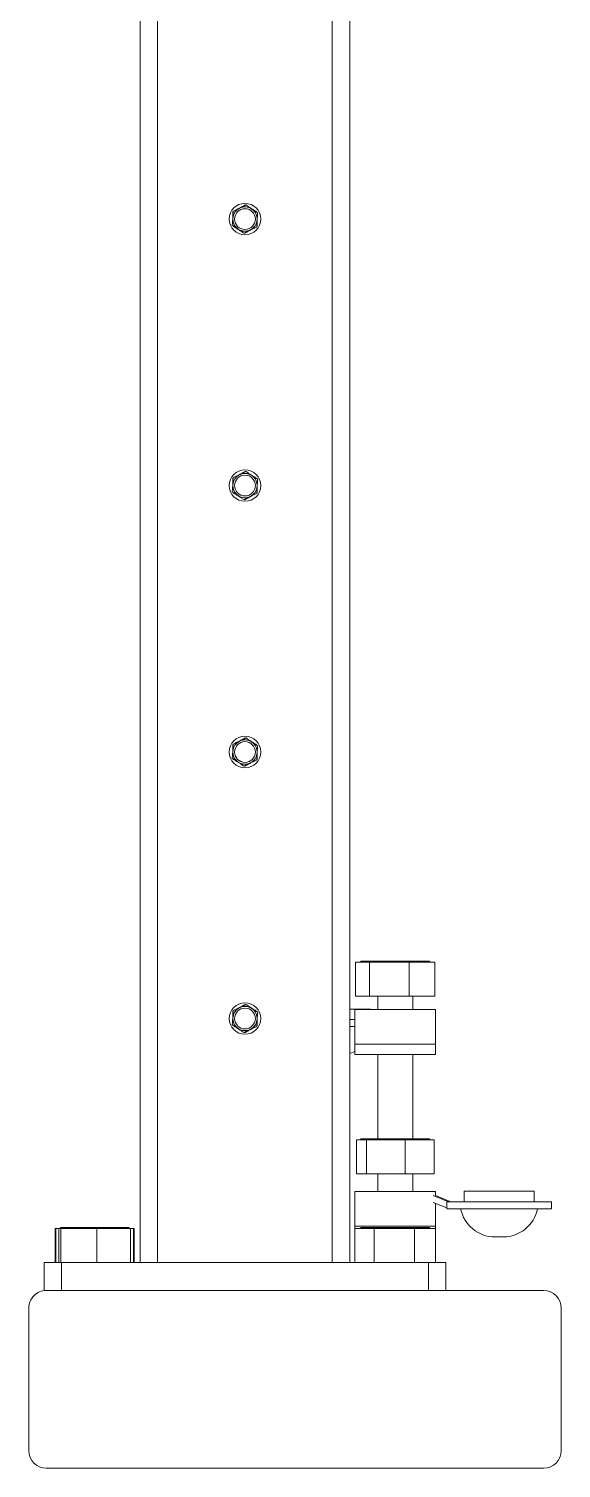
# Model space of a CAD drawing. Header units: inches. Extents: x 0.03 to 2.74, y 0.01 to 1.91.
# Drawn here: x 1.448 to 1.5105, y 0.8861 to 1.0549 of the extents above; entities that cross this region are included whole.
import ezdxf

# ---------------------------------------------------------------- set-up
doc = ezdxf.new("R2010")
doc.units = ezdxf.units.IN
doc.header["$MEASUREMENT"] = 0

msp = doc.modelspace()

# ---------------------------------------------------------------- linework, layer by layer
at = {"color": 7, "linetype": 'Continuous', "lineweight": 15}
for p, q in [((1.461066831452857, 0.910250330273249), (1.461066831452857, 1.337333663606582)), ((1.46311735638724, 0.910250330273249), (1.46311735638724, 1.337333663606582)), ((1.483622605731072, 0.910250330273249), (1.483622605731072, 1.337333663606582)), ((1.485673130665455, 0.910250330273249), (1.485673130665455, 1.337333663606582)), ((1.471942511678888, 1.033462773581502), (1.471995880854952, 1.033492917233819)), ((1.473385648935844, 1.034277877559647), (1.47343843869255, 1.034246730323553)), ((1.474797450439441, 1.031778290508305), (1.474744081263367, 1.031748146855982)), ((1.473354313182486, 1.03096318653016), (1.473301523425778, 1.030994333766255)), ((1.473385648935844, 1.003027877559647), (1.47343843869255, 1.002996730323553)), ((1.471942511678888, 1.002212773581502), (1.471995880854952, 1.002242917233819)), ((1.473354313182486, 0.99971318653016), (1.473301523425778, 0.9997443337662549)), ((1.474797450439441, 1.000528290508305), (1.474744081263367, 1.000498146855982)), ((1.471942511678888, 0.9709627735815016), (1.471995880854952, 0.9709929172338191)), ((1.473385648935844, 0.9717778775596467), (1.47343843869255, 0.9717467303235526)), ((1.474797450439441, 0.9692782905083048), (1.474744081263367, 0.9692481468559817)), ((1.473354313182486, 0.9684631865301598), (1.473301523425778, 0.9684943337662549)), ((1.486335445398848, 0.9415003302732499), (1.486335445398848, 0.9454783486459535)), ((1.486335445398848, 0.9454783486459535), (1.487160440327665, 0.9454783486459535)), ((1.48702647712215, 0.9456013801420163), (1.486903445626087, 0.9454783486459535)), ((1.48702647712215, 0.9456013801420163), (1.494982513867557, 0.9456013801420163)), ((1.487160440327665, 0.9454783486459535), (1.487985435256482, 0.9454783486459535)), ((1.487985435256481, 0.9415003302732501), (1.487985435256482, 0.9454783486459535)), ((1.487985435256482, 0.9454783486459535), (1.490319960304485, 0.9454783486459535)), ((1.490319960304485, 0.9454783486459535), (1.492654485352487, 0.9454783486459535)), ((1.492654485352487, 0.9415003302732501), (1.492654485352487, 0.9454783486459535)), ((1.492654485352487, 0.9454783486459535), (1.494164015471673, 0.9454783486459537)), ((1.494164015471673, 0.9454783486459537), (1.495673545590859, 0.9454783486459537)), ((1.49510554536362, 0.9454783486459535), (1.494982513867557, 0.9456013801420163)), ((1.495673545590859, 0.9415003302732501), (1.495673545590859, 0.9454783486459537)), ((1.473385648935844, 0.9405278775596467), (1.47343843869255, 0.9404967303235526)), ((1.486335445398848, 0.9415003302732499), (1.487985435256481, 0.9415003302732501)), ((1.487985435256481, 0.9415003302732501), (1.492654485352487, 0.9415003302732501)), ((1.48895397056047, 0.9415003302732501), (1.48895397056047, 0.9399378302732492)), ((1.492654485352487, 0.9415003302732501), (1.495673545590859, 0.9415003302732501)), ((1.493055020429237, 0.9399378302732492), (1.493055020429237, 0.9415003302732501)), ((1.471942511678888, 0.9397127735815016), (1.471995880854952, 0.939742917233819)), ((1.485673130665457, 0.9399763801420155), (1.488118576652323, 0.9399763801420155)), ((1.485673130665457, 0.9387460651813857), (1.486269011003469, 0.9387460651813857)), ((1.486269011003469, 0.9399378302732492), (1.486269011003469, 0.9358753302732491)), ((1.486269011003469, 0.9399378302732492), (1.495739979986239, 0.9399378302732492)), ((1.488118576652323, 0.9399378302732492), (1.488118576652323, 0.9399763801420155)), ((1.495739979986239, 0.9358753302732491), (1.495739979986239, 0.9399378302732492)), ((1.473354313182486, 0.9372131865301598), (1.473301523425778, 0.9372443337662548)), ((1.474797450439441, 0.9380282905083048), (1.474744081263367, 0.9379981468559817)), ((1.485673130665457, 0.9379258552076323), (1.486269011003469, 0.9379258552076323)), ((1.486269011003469, 0.9358753302732491), (1.486269011003469, 0.9346450153126191)), ((1.493693781005712, 0.9358753302732491), (1.486269011003469, 0.9358753302732491)), ((1.486269011003469, 0.9358753302732491), (1.495739979986239, 0.9358753302732491)), ((1.495739979986239, 0.9358753302732491), (1.493693781005712, 0.9358753302732491)), ((1.495739979986239, 0.9346450153126191), (1.495739979986239, 0.9358753302732491)), ((1.493693781005712, 0.9346450153126191), (1.486269011003469, 0.9346450153126191)), ((1.48895397056047, 0.9346450153126191), (1.48895397056047, 0.9247680468086821)), ((1.493055020429237, 0.9247680468086821), (1.493055020429237, 0.9346450153126191)), ((1.495739979986239, 0.9346450153126191), (1.493693781005712, 0.9346450153126191)), ((1.486445318062347, 0.9206669969399162), (1.486445318062347, 0.9246450153126198)), ((1.486445318062347, 0.9246450153126198), (1.487030802967122, 0.9246450153126196)), ((1.48702647712215, 0.9247680468086823), (1.486903445626088, 0.9246450153126193)), ((1.48702647712215, 0.9247680468086823), (1.489929135155352, 0.9247680468086823)), ((1.487030802967122, 0.9246450153126196), (1.487616287871897, 0.9246450153126193)), ((1.487616287871897, 0.9206669969399162), (1.487616287871897, 0.9246450153126193)), ((1.487616287871897, 0.9246450153126193), (1.489895876588151, 0.9246450153126196)), ((1.489895876588151, 0.9246450153126196), (1.492175465304404, 0.9246450153126196)), ((1.489929135155352, 0.9247680468086823), (1.494982513867558, 0.9247680468086823)), ((1.492175465304404, 0.9206669969399159), (1.492175465304404, 0.9246450153126196)), ((1.492175465304404, 0.9246450153126196), (1.493869569115883, 0.9246450153126193)), ((1.493869569115883, 0.9246450153126193), (1.495563672927361, 0.9246450153126193)), ((1.49510554536362, 0.9246450153126193), (1.494982513867558, 0.9247680468086823)), ((1.495563672927361, 0.9206669969399159), (1.495563672927361, 0.9246450153126193)), ((1.486445318062347, 0.9206669969399162), (1.487616287871897, 0.9206669969399162)), ((1.487616287871897, 0.9206669969399162), (1.492175465304404, 0.9206669969399159)), ((1.488953970560471, 0.9206669969399162), (1.488953970560471, 0.9185836636065823)), ((1.492175465304404, 0.9206669969399159), (1.495563672927361, 0.9206669969399159)), ((1.493055020429237, 0.9185836636065823), (1.493055020429237, 0.9206669969399162)), ((1.486269011003469, 0.9185836636065824), (1.486269011003469, 0.9145211636065824)), ((1.486269011003469, 0.9185836636065824), (1.495697544056758, 0.9185836636065824)), ((1.495697544056758, 0.9185836636065824), (1.495739979986239, 0.9185836636065824)), ((1.495739979986239, 0.9180983405072802), (1.495739979986239, 0.9185836636065824)), ((1.499096343453496, 0.9186222134753488), (1.499096343453496, 0.917391898514719)), ((1.499096343453496, 0.9186222134753488), (1.507261692598065, 0.9186222134753488)), ((1.507261692598065, 0.9186222134753488), (1.507298443191028, 0.9186222134753488)), ((1.507298443191028, 0.917391898514719), (1.507298443191028, 0.9186222134753488)), ((1.49544928140081, 0.9181262941213368), (1.497268817633997, 0.917391898514719)), ((1.497049264407505, 0.916660303937578), (1.49544928140081, 0.9173060841475835)), ((1.495739979986239, 0.9181195132986163), (1.49754271607449, 0.917391898514719)), ((1.495739979986239, 0.9145211636065824), (1.495739979986239, 0.9171887532804675)), ((1.497045818519112, 0.9166616947564307), (1.497045818519112, 0.9165716885409656)), ((1.497049264407505, 0.916660303937578), (1.497049264407505, 0.917391898514719)), ((1.497049264407505, 0.917391898514719), (1.509348968125412, 0.917391898514719)), ((1.509348968125412, 0.9165716885409656), (1.509348968125412, 0.917391898514719)), ((1.497045818519112, 0.9165716885409656), (1.509293842235966, 0.9165716885409656)), ((1.509293842235966, 0.9165716885409656), (1.509348968125412, 0.9165716885409656)), ((1.451103852293264, 0.9102503302732512), (1.451103852293264, 0.9142283486459544)), ((1.451103852293264, 0.9142283486459544), (1.451176289190959, 0.9142283486459544)), ((1.451176289190956, 0.9102503302732479), (1.451176289190956, 0.9142283486459515)), ((1.451176289190956, 0.9142283486459515), (1.45152417985814, 0.9142283486459515)), ((1.45152417985814, 0.9102503302732479), (1.45152417985814, 0.9142283486459511)), ((1.45152417985814, 0.9142283486459511), (1.451639263864765, 0.9142283486459513)), ((1.45175744825076, 0.914351380142014), (1.451634416754697, 0.9142283486459511)), ((1.451639263864765, 0.9142283486459513), (1.451754347871391, 0.9142283486459513)), ((1.451754347871391, 0.9102503302732479), (1.451754347871391, 0.9142283486459513)), ((1.451754347871391, 0.9142283486459513), (1.453859991254053, 0.9142283486459511)), ((1.45175744825076, 0.914351380142014), (1.459713484996167, 0.914351380142014)), ((1.453859991254053, 0.9142283486459511), (1.455965634636714, 0.9142283486459513)), ((1.455965634636714, 0.9102503302732476), (1.455965634636714, 0.9142283486459513)), ((1.455965634636714, 0.9142283486459513), (1.457956194012751, 0.9142283486459513)), ((1.457956194012751, 0.9142283486459513), (1.459946753388787, 0.9142283486459513)), ((1.45983651649223, 0.9142283486459511), (1.459713484996167, 0.914351380142014)), ((1.459946753388787, 0.9102503302732479), (1.459946753388787, 0.9142283486459513)), ((1.459946753388787, 0.9142283486459513), (1.46029464405597, 0.9142283486459513)), ((1.460294644055972, 0.9142283486459544), (1.460367080953662, 0.9142283486459544)), ((1.46029464405597, 0.9102503302732479), (1.46029464405597, 0.9142283486459513)), ((1.460367080953662, 0.910250330273251), (1.460367080953662, 0.9142283486459544)), ((1.486269011003469, 0.9145211636065824), (1.486269011003469, 0.9132908486459524)), ((1.495739979986239, 0.9145211636065824), (1.486269011003469, 0.9145211636065824)), ((1.486269011003469, 0.9145211636065824), (1.495697544056758, 0.9145211636065824)), ((1.486270044458326, 0.9132908486459524), (1.486269011003469, 0.9132908486459524)), ((1.486270044458324, 0.9102503302732479), (1.486270044458324, 0.9142283486459515)), ((1.486270044458324, 0.9142283486459515), (1.48741082013325, 0.9142283486459513)), ((1.48702647712215, 0.914351380142014), (1.486903445626088, 0.9142283486459511)), ((1.48702647712215, 0.914351380142014), (1.490921391551494, 0.914351380142014)), ((1.48741082013325, 0.9142283486459513), (1.488551595808176, 0.9142283486459511)), ((1.488551595808176, 0.9102503302732479), (1.488551595808176, 0.9142283486459511)), ((1.488551595808176, 0.9142283486459511), (1.490918821326441, 0.9142283486459513)), ((1.490918821326441, 0.9142283486459513), (1.493286046844707, 0.9142283486459513)), ((1.490921391551494, 0.914351380142014), (1.494982513867558, 0.914351380142014)), ((1.493286046844706, 0.9102503302732479), (1.493286046844707, 0.9142283486459513)), ((1.493286046844707, 0.9142283486459513), (1.494512496688045, 0.9142283486459511)), ((1.494512496688045, 0.9142283486459511), (1.495738946531384, 0.9142283486459513)), ((1.49510554536362, 0.9142283486459511), (1.494982513867558, 0.914351380142014)), ((1.495697544056758, 0.9145211636065824), (1.495739979986239, 0.9145211636065824)), ((1.495738946531384, 0.9102503302732476), (1.495738946531384, 0.9142283486459513)), ((1.495739979986239, 0.9132908486459524), (1.495738946531386, 0.9132908486459524)), ((1.495739979986239, 0.9132908486459524), (1.495739979986239, 0.9145211636065824)), ((1.502710248067525, 0.913261812962684), (1.503684538576999, 0.913261812962684)), ((1.449788944313752, 0.9069694903782358), (1.449788944313752, 0.910250330273249)), ((1.449788944313752, 0.910250330273249), (1.451839469248135, 0.9102503302732492)), ((1.451839469248135, 0.9102503302732492), (1.451839469248135, 0.9069694903782358)), ((1.494900492870182, 0.910250330273249), (1.451839469248135, 0.9102503302732492)), ((1.494900492870182, 0.9069694903782358), (1.494900492870182, 0.910250330273249)), ((1.494900492870182, 0.910250330273249), (1.496951017804566, 0.910250330273249)), ((1.496951017804566, 0.910250330273249), (1.496951017804565, 0.9069694903782358)), ((1.450043129858924, 0.906969490378214), (1.508442079990158, 0.9069694903782677)), ((1.447992604924558, 0.8881866819792621), (1.447992604924543, 0.904918965443829)), ((1.510492604924543, 0.9049189654438865), (1.510492604924558, 0.8881866819793196)), ((1.508442079990177, 0.8861361570449345), (1.450043129858943, 0.8861361570448808))]:
    msp.add_line(p, q, dxfattribs=at)
at = {"color": 7, "linetype": 'Continuous', "lineweight": 15, "flags": 128}
msp.add_lwpolyline([(1.485673130665457, 0.9347859591015564), (1.485888409629219, 0.9348564750942043), (1.486269011003469, 0.9350149060477075)], dxfattribs=at)
at = {"color": 7, "linetype": 'Continuous', "lineweight": 15}
for centre, radius in [((1.473369981059163, 1.032620532044902), 0.001845472440945128), ((1.473369981059159, 1.032620532044902), 0.00142064534741548), ((1.47336998105916, 1.032620532044902), 0.001217696012070264), ((1.473369981059163, 1.001370532044902), 0.001845472440945128), ((1.473369981059159, 1.001370532044902), 0.00142064534741548), ((1.47336998105916, 1.001370532044902), 0.001217696012070447), ((1.473369981059163, 0.9701205320449019), 0.001845472440944906), ((1.473369981059159, 0.9701205320449019), 0.001420645347415388), ((1.47336998105916, 0.9701205320449019), 0.001217696012070447), ((1.473369981059163, 0.9388705320449019), 0.001845472440944906), ((1.473369981059159, 0.9388705320449019), 0.001420645347415388), ((1.47336998105916, 0.9388705320449019), 0.001217696012070447)]:
    msp.add_circle(centre, radius, dxfattribs=at)
for centre, radius, start, end in [((1.473369981059159, 1.032620532044902), 0.001435367454067793, 115.7205514342112, 175.7205514342529), ((1.473369981059159, 1.032620532044902), 0.001435367454068303, 55.72055143420425, 115.7205514342112), ((1.473369981059159, 1.032620532044902), 0.00143536745406895, 355.7205514342305, 55.72055143420425), ((1.473369981059159, 1.032620532044902), 0.001435367454068295, 175.7205514342529, 235.720551434237), ((1.473369981059159, 1.032620532044902), 0.001435367454069164, 235.720551434237, 295.7205514342487), ((1.473369981059159, 1.032620532044902), 0.001435367454069164, 295.7205514342487, 355.7205514342305), ((1.473369981059159, 1.001370532044902), 0.001435367454068487, 55.72055143420923, 115.7205514342112), ((1.473369981059159, 1.001370532044902), 0.001435367454068112, 175.7205514342441, 235.720551434232), ((1.473369981059159, 1.001370532044902), 0.00143536745406781, 115.7205514342112, 175.7205514342441), ((1.473369981059159, 1.001370532044902), 0.001435367454069164, 295.7205514342487, 355.7205514342394), ((1.473369981059159, 1.001370532044902), 0.001435367454068934, 355.7205514342394, 55.72055143420923), ((1.473369981059159, 1.001370532044902), 0.001435367454069164, 235.720551434232, 295.7205514342487), ((1.473369981059159, 0.9701205320449019), 0.001435367454068032, 115.7205514342093, 175.7205514342447), ((1.473369981059159, 0.9701205320449019), 0.001435367454068487, 55.72055143420923, 115.7205514342093), ((1.473369981059159, 0.9701205320449019), 0.001435367454068926, 355.7205514342438, 55.72055143420923), ((1.473369981059159, 0.9701205320449019), 0.001435367454068032, 175.7205514342447, 235.7205514342295), ((1.473369981059159, 0.9701205320449019), 0.001435367454069064, 235.7205514342295, 295.7205514342506), ((1.473369981059159, 0.9701205320449019), 0.001435367454069064, 295.7205514342506, 355.7205514342438), ((1.473369981059159, 0.9388705320449019), 0.001435367454068487, 55.72055143420923, 115.7205514342093), ((1.473369981059159, 0.9388705320449019), 0.001435367454068032, 175.7205514342447, 235.7205514342295), ((1.473369981059159, 0.9388705320449019), 0.001435367454068032, 115.7205514342093, 175.7205514342447), ((1.473369981059159, 0.9388705320449019), 0.001435367454069064, 295.7205514342506, 355.7205514342438), ((1.473369981059159, 0.9388705320449019), 0.001435367454068926, 355.7205514342438, 55.72055143420923), ((1.473369981059159, 0.9388705320449019), 0.001435367454069064, 235.7205514342295, 295.7205514342506), ((1.502710248067525, 0.9173628628314503), 0.00410104986876634, 191.1232377672312, 270.0000000000008), ((1.503684538576999, 0.9173628628314503), 0.004101049868766558, 270.0000000000008, 348.876762232771), ((1.450043129858926, 0.904918965443831), 0.00205052493438318, 90.00000000005583, 180.000000000058), ((1.50844207999016, 0.9049189654438845), 0.00205052493438318, 5.720148005598316e-11, 90.00000000005583), ((1.450043129858942, 0.8881866819792641), 0.002050524934383291, 180.000000000058, 270.0000000000504), ((1.508442079990175, 0.8881866819793178), 0.002050524934383291, 270.0000000000566, 4.963497302579663e-11)]:
    msp.add_arc(centre, radius, start, end, dxfattribs=at)
for points, knots in [([(1.471934677740549, 1.03263410082413), (1.471935033198068, 1.032671701064163), (1.471935744831065, 1.032746977490019), (1.471937417357494, 1.032923897070882), (1.471939695178936, 1.033164844662329), (1.471941569718967, 1.033363133210092), (1.471942511678888, 1.033462773581502)], [0, 0, 0, 0, 0.1340924543928927, 0.268455751667887, 0.6323976274515809, 1, 1, 1, 1]), ([(1.472000454649247, 1.033554039972104), (1.47199546300474, 1.033487333215924), (1.47198546305452, 1.033353697048485), (1.471970115749045, 1.033148600519089), (1.471954476452885, 1.032939601918695), (1.47194391372384, 1.032798444953277), (1.47193861546193, 1.032727640659234)], [0, 0, 0, 0, 0.2472686137517571, 0.4953625653848862, 0.7468740051199129, 1, 1, 1, 1]), ([(1.472747057041521, 1.033913685321372), (1.472729371993937, 1.033905166268686), (1.472653638764549, 1.033868684864373), (1.472519645805738, 1.033804139203965), (1.472345588134773, 1.033720293997313), (1.472172052601981, 1.033636700309498), (1.472057717348054, 1.033581623949232), (1.472000454649247, 1.033554039972104)], [0, 0, 0, 0, 0.07000203757752745, 0.2997719030339735, 0.5308036500303497, 0.7650116797102092, 1, 1, 1, 1]), ([(1.472704861256877, 1.033893359217595), (1.472708358662813, 1.033895334601071), (1.472767993815106, 1.033929017363842), (1.472884064191452, 1.033994575525443), (1.473066504662031, 1.03409762043862), (1.473233948170443, 1.034192194859147), (1.473344183854395, 1.0342544575054), (1.473385648935844, 1.034277877559647)], [0, 0, 0, 0, 0.01516943979454952, 0.2586579507360267, 0.5038514094856081, 0.8133740275495125, 1, 1, 1, 1]), ([(1.473493659433794, 1.034273330670641), (1.473402993144061, 1.034229655871611), (1.473251317128366, 1.034156592117456), (1.473033244660418, 1.034051544571784), (1.472874820991238, 1.03397523040989), (1.472779068101879, 1.033929105348286), (1.472747057041521, 1.033913685321372)], [0, 0, 0, 0, 0.3712025121231144, 0.6209862366787112, 0.8732922574424378, 1, 1, 1, 1]), ([(1.473493659433794, 1.034273330670641), (1.473576850718654, 1.034216625138474), (1.473743973469335, 1.034102709545867), (1.473944810535834, 1.033965813322256), (1.474090155044734, 1.033866742395071), (1.474148982628464, 1.033826643850529), (1.474178422638751, 1.03380657670704)], [0, 0, 0, 0, 0.3714016417524273, 0.7461077693549969, 0.8729407293654341, 1, 1, 1, 1]), ([(1.474099383625982, 1.033856756791346), (1.474116290124123, 1.033846781547625), (1.474188689347015, 1.033804064251141), (1.474316783529311, 1.033728485578552), (1.474483178653593, 1.033630308421762), (1.474649074625809, 1.033532425776791), (1.474758376495021, 1.033467935024452), (1.47481311831612, 1.033435636023048)], [0, 0, 0, 0, 0.07000203757793176, 0.2997719030339084, 0.5308036500309156, 0.7650116797105796, 1, 1, 1, 1]), ([(1.474178422638751, 1.03380657670704), (1.474222131359635, 1.03377678360693), (1.474309720363897, 1.033717080464864), (1.474441130677263, 1.033627507479374), (1.474572296977385, 1.033538100820211), (1.474713535102429, 1.03344182892038), (1.474809806705462, 1.033376207473474), (1.474863185843707, 1.033339822743439)], [0, 0, 0, 0, 0.1885974294568357, 0.3779351286953503, 0.5692809734079828, 0.7611818050032179, 1, 1, 1, 1]), ([(1.47480134665639, 1.03251342343057), (1.47480281146414, 1.032532998657387), (1.474809084255934, 1.032616826260104), (1.474820182553719, 1.032765140396567), (1.474834599310257, 1.032957801364672), (1.474848972819409, 1.033149884388437), (1.474858442919234, 1.033276439803018), (1.474863185843707, 1.033339822743439)], [0, 0, 0, 0, 0.070002037576904, 0.2997719030333277, 0.5308036500302714, 0.7650116797099146, 1, 1, 1, 1]), ([(1.47193861546193, 1.032727640659234), (1.47193715065418, 1.032708065432416), (1.471930877862387, 1.032624237829699), (1.471919779564598, 1.032475923693236), (1.471905362808063, 1.032283262725132), (1.47189098929891, 1.032091179701367), (1.471881519199085, 1.031964624286786), (1.471876776274613, 1.031901241346364)], [0, 0, 0, 0, 0.07000203757703555, 0.2997719030331818, 0.5308036500303683, 0.7650116797092132, 1, 1, 1, 1]), ([(1.471876776274613, 1.031901241346364), (1.471959967559473, 1.031844535814197), (1.472127090310153, 1.03173062022159), (1.472327927376652, 1.031593723997979), (1.472473271885552, 1.031494653070795), (1.472532099469282, 1.031454554526253), (1.472561539479568, 1.031434487382764)], [0, 0, 0, 0, 0.3714016417522739, 0.7461077693553871, 0.8729407293665488, 1, 1, 1, 1]), ([(1.472640578492348, 1.031384307298458), (1.472623671994206, 1.03139428254218), (1.472551272771315, 1.031436999838664), (1.472423178589018, 1.031512578511253), (1.472256783464737, 1.031610755668045), (1.47209088749252, 1.031708638313015), (1.471981585623309, 1.031773129065355), (1.47192684380221, 1.031805428066759)], [0, 0, 0, 0, 0.07000203757773495, 0.2997719030334608, 0.5308036500309996, 0.7650116797100287, 1, 1, 1, 1]), ([(1.472561539479568, 1.031434487382764), (1.472605248200453, 1.031404694282654), (1.472692837204715, 1.031344991140588), (1.472824247518081, 1.031255418155097), (1.472955413818204, 1.031166011495934), (1.473096651943247, 1.031069739596103), (1.47319292354628, 1.031004118149197), (1.473246302684526, 1.030967733419162)], [0, 0, 0, 0, 0.1885974294574093, 0.3779351286957101, 0.5692809734087259, 0.761181805003355, 1, 1, 1, 1]), ([(1.473992905076799, 1.031327378768431), (1.474010590124383, 1.031335897821117), (1.47408632335377, 1.031372379225432), (1.474220316312582, 1.031436924885837), (1.474394373983546, 1.031520770092491), (1.474567909516339, 1.031604363780305), (1.474682244770265, 1.031659440140571), (1.474739507469073, 1.0316870241177)], [0, 0, 0, 0, 0.07000203757697934, 0.2997719030336989, 0.5308036500301366, 0.7650116797093587, 1, 1, 1, 1]), ([(1.474739507469073, 1.0316870241177), (1.47474449911358, 1.03175373087388), (1.4747544990638, 1.031887367041319), (1.474769846369275, 1.032092463570714), (1.474785485665434, 1.032301462171108), (1.47479604839448, 1.032442619136526), (1.47480134665639, 1.03251342343057)], [0, 0, 0, 0, 0.2472686137512843, 0.4953625653849851, 0.7468740051195706, 1, 1, 1, 1]), ([(1.474797450439441, 1.031778290508305), (1.474797778548566, 1.031812997839579), (1.474798435016296, 1.031882438892181), (1.474800047984136, 1.032053058374892), (1.474802324050844, 1.032293820351067), (1.474804293639137, 1.032502163088853), (1.47480528437778, 1.032606963265675)], [0, 0, 0, 0, 0.1285821625222892, 0.2572620937267909, 0.6263893585296506, 1, 1, 1, 1]), ([(1.473246302684526, 1.030967733419162), (1.473336968974259, 1.031011408218192), (1.473488644989954, 1.031084471972348), (1.473706717457902, 1.031189519518019), (1.473865141127082, 1.031265833679914), (1.473960894016441, 1.031311958741517), (1.473992905076799, 1.031327378768431)], [0, 0, 0, 0, 0.3712025121231295, 0.6209862366785617, 0.8732922574421067, 1, 1, 1, 1]), ([(1.474024608812457, 1.03134177881713), (1.473968498926088, 1.031310087173545), (1.473855886262417, 1.031246481976116), (1.473673461558817, 1.031143445968349), (1.473506013323826, 1.031048868878182), (1.473395778093357, 1.030986606488062), (1.473354313182486, 1.03096318653016)], [0, 0, 0, 0, 0.2472389878828964, 0.4962091850478005, 0.8104994097539204, 1, 1, 1, 1]), ([(1.472704861256877, 1.002643359217595), (1.472708358662813, 1.002645334601072), (1.472767993815106, 1.002679017363842), (1.472884064191452, 1.002744575525444), (1.473066504662031, 1.00284762043862), (1.473233948170443, 1.002942194859147), (1.473344183854395, 1.0030044575054), (1.473385648935844, 1.003027877559647)], [0, 0, 0, 0, 0.01516943979441985, 0.2586579507359414, 0.5038514094855533, 0.8133740275494892, 1, 1, 1, 1]), ([(1.473493659433794, 1.003023330670641), (1.473402993144061, 1.002979655871611), (1.473251317128366, 1.002906592117456), (1.473033244660418, 1.002801544571784), (1.472874820991238, 1.002725230409889), (1.472779068101879, 1.002679105348286), (1.472747057041521, 1.002663685321372)], [0, 0, 0, 0, 0.3712025121231166, 0.620986236678709, 0.873292257442431, 1, 1, 1, 1]), ([(1.473493659433794, 1.003023330670641), (1.473576850718654, 1.002966625138474), (1.473743973469335, 1.002852709545867), (1.473944810535834, 1.002715813322256), (1.474090155044734, 1.002616742395071), (1.474148982628464, 1.002576643850529), (1.474178422638751, 1.00255657670704)], [0, 0, 0, 0, 0.3714016417524254, 0.7461077693550006, 0.8729407293654395, 1, 1, 1, 1]), ([(1.47193861546193, 1.001477640659234), (1.47193715065418, 1.001458065432416), (1.471930877862387, 1.001374237829699), (1.471919779564598, 1.001225923693236), (1.471905362808063, 1.001033262725132), (1.47189098929891, 1.000841179701367), (1.471881519199085, 1.000714624286786), (1.471876776274613, 1.000651241346364)], [0, 0, 0, 0, 0.07000203757702296, 0.2997719030331857, 0.5308036500303887, 0.7650116797092101, 1, 1, 1, 1]), ([(1.471934677740549, 1.00138410082413), (1.471935033198068, 1.001421701064163), (1.471935744831065, 1.001496977490019), (1.471937417357494, 1.001673897070882), (1.471939695178936, 1.001914844662329), (1.471941569718967, 1.002113133210092), (1.471942511678888, 1.002212773581502)], [0, 0, 0, 0, 0.1340924543928792, 0.2684557516679005, 0.6323976274515809, 1, 1, 1, 1]), ([(1.472000454649247, 1.002304039972104), (1.47199546300474, 1.002237333215924), (1.47198546305452, 1.002103697048485), (1.471970115749045, 1.001898600519089), (1.471954476452885, 1.001689601918695), (1.47194391372384, 1.001548444953277), (1.47193861546193, 1.001477640659234)], [0, 0, 0, 0, 0.2472686137517702, 0.495362565384886, 0.7468740051198993, 1, 1, 1, 1]), ([(1.472747057041521, 1.002663685321372), (1.472729371993937, 1.002655166268686), (1.472653638764549, 1.002618684864373), (1.472519645805738, 1.002554139203965), (1.472345588134773, 1.002470293997313), (1.472172052601981, 1.002386700309498), (1.472057717348054, 1.002331623949232), (1.472000454649247, 1.002304039972104)], [0, 0, 0, 0, 0.07000203757752745, 0.2997719030339676, 0.5308036500303496, 0.7650116797102091, 1, 1, 1, 1]), ([(1.474099383625982, 1.002606756791346), (1.474116290124123, 1.002596781547625), (1.474188689347015, 1.002554064251141), (1.474316783529311, 1.002478485578552), (1.474483178653593, 1.002380308421762), (1.474649074625809, 1.002282425776791), (1.474758376495021, 1.002217935024452), (1.47481311831612, 1.002185636023048)], [0, 0, 0, 0, 0.07000203757792584, 0.2997719030338988, 0.5308036500309159, 0.765011679710583, 1, 1, 1, 1]), ([(1.474178422638751, 1.00255657670704), (1.474222131359635, 1.00252678360693), (1.474309720363897, 1.002467080464864), (1.474441130677263, 1.002377507479374), (1.474572296977385, 1.002288100820211), (1.474713535102429, 1.00219182892038), (1.474809806705462, 1.002126207473474), (1.474863185843707, 1.002089822743439)], [0, 0, 0, 0, 0.1885974294568481, 0.3779351286953598, 0.5692809734079894, 0.7611818050032066, 1, 1, 1, 1]), ([(1.474739507469073, 1.0004370241177), (1.47474449911358, 1.00050373087388), (1.4747544990638, 1.000637367041319), (1.474769846369275, 1.000842463570714), (1.474785485665434, 1.001051462171108), (1.47479604839448, 1.001192619136526), (1.47480134665639, 1.00126342343057)], [0, 0, 0, 0, 0.2472686137512843, 0.4953625653849851, 0.746874005119584, 1, 1, 1, 1]), ([(1.474797450439441, 1.000528290508305), (1.474797778548566, 1.000562997839579), (1.474798435016296, 1.000632438892181), (1.474800047984136, 1.000803058374892), (1.474802324050844, 1.001043820351067), (1.474804293639137, 1.001252163088853), (1.47480528437778, 1.001356963265675)], [0, 0, 0, 0, 0.1285821625222857, 0.2572620937267972, 0.626389358529647, 1, 1, 1, 1]), ([(1.47480134665639, 1.00126342343057), (1.47480281146414, 1.001282998657387), (1.474809084255934, 1.001366826260105), (1.474820182553719, 1.001515140396567), (1.474834599310257, 1.001707801364672), (1.474848972819409, 1.001899884388437), (1.474858442919234, 1.002026439803018), (1.474863185843707, 1.002089822743439)], [0, 0, 0, 0, 0.07000203757691838, 0.2997719030333451, 0.5308036500302916, 0.7650116797099246, 1, 1, 1, 1]), ([(1.471876776274613, 1.000651241346364), (1.471959967559473, 1.000594535814197), (1.472127090310153, 1.00048062022159), (1.472327927376652, 1.000343723997979), (1.472473271885552, 1.000244653070795), (1.472532099469282, 1.000204554526253), (1.472561539479568, 1.000184487382764)], [0, 0, 0, 0, 0.3714016417522757, 0.7461077693553833, 0.8729407293665354, 1, 1, 1, 1]), ([(1.472640578492348, 1.000134307298458), (1.472623671994206, 1.00014428254218), (1.472551272771315, 1.000186999838665), (1.472423178589018, 1.000262578511253), (1.472256783464737, 1.000360755668045), (1.47209088749252, 1.000458638313015), (1.471981585623309, 1.000523129065355), (1.47192684380221, 1.000555428066759)], [0, 0, 0, 0, 0.07000203757774183, 0.2997719030334609, 0.5308036500310065, 0.7650116797100222, 1, 1, 1, 1]), ([(1.472561539479568, 1.000184487382764), (1.472605248200453, 1.000154694282654), (1.472692837204715, 1.000094991140588), (1.472824247518081, 1.000005418155097), (1.472955413818204, 0.9999160114959345), (1.473096651943247, 0.999819739596103), (1.47319292354628, 0.9997541181491968), (1.473246302684526, 0.9997177334191626)], [0, 0, 0, 0, 0.1885974294574031, 0.3779351286956978, 0.5692809734087226, 0.7611818050033456, 1, 1, 1, 1]), ([(1.473246302684526, 0.9997177334191626), (1.473336968974259, 0.9997614082181927), (1.473488644989954, 0.9998344719723475), (1.473706717457902, 0.9999395195180187), (1.473865141127082, 1.000015833679914), (1.473960894016441, 1.000061958741517), (1.473992905076799, 1.000077378768431)], [0, 0, 0, 0, 0.3712025121231332, 0.6209862366785522, 0.8732922574420957, 1, 1, 1, 1]), ([(1.474035100861476, 1.000097704872225), (1.474031603455532, 1.000095729488744), (1.47397196830323, 1.00006204672597), (1.473855897926877, 0.9999964885643642), (1.473673457456298, 0.9998934436511893), (1.473506013947887, 0.9997988692306599), (1.473395778263934, 0.9997366065844067), (1.473354313182486, 0.99971318653016)], [0, 0, 0, 0, 0.01516943982697269, 0.2586579507602942, 0.5038514095005994, 0.8133740275548315, 1, 1, 1, 1]), ([(1.473992905076799, 1.000077378768431), (1.474010590124383, 1.000085897821117), (1.47408632335377, 1.000122379225433), (1.474220316312582, 1.000186924885837), (1.474394373983546, 1.000270770092491), (1.474567909516339, 1.000354363780305), (1.474682244770265, 1.000409440140571), (1.474739507469073, 1.0004370241177)], [0, 0, 0, 0, 0.07000203757696796, 0.2997719030336947, 0.5308036500301336, 0.7650116797093571, 1, 1, 1, 1]), ([(1.471934677740549, 0.9701341008241304), (1.471935033198068, 0.9701717010641633), (1.471935744831065, 0.9702469774900194), (1.471937417357494, 0.9704238970708822), (1.471939695178936, 0.9706648446623293), (1.471941569718967, 0.9708631332100917), (1.471942511678888, 0.9709627735815016)], [0, 0, 0, 0, 0.1340924543928792, 0.2684557516679005, 0.6323976274515809, 1, 1, 1, 1]), ([(1.472000454649247, 0.9710540399721036), (1.47199546300474, 0.9709873332159238), (1.47198546305452, 0.9708536970484847), (1.471970115749045, 0.9706486005190893), (1.471954476452885, 0.9704396019186954), (1.47194391372384, 0.9702984449532772), (1.471938615461929, 0.970227640659234)], [0, 0, 0, 0, 0.2472686137517702, 0.495362565384886, 0.7468740051198993, 1, 1, 1, 1]), ([(1.472747057041521, 0.9714136853213722), (1.472729371993937, 0.9714051662686866), (1.472653638764549, 0.971368684864373), (1.472519645805738, 0.9713041392039647), (1.472345588134773, 0.9712202939973127), (1.472172052601981, 0.971136700309498), (1.472057717348054, 0.9710816239492324), (1.472000454649247, 0.9710540399721036)], [0, 0, 0, 0, 0.07000203757752746, 0.2997719030339675, 0.5308036500303497, 0.7650116797102091, 1, 1, 1, 1]), ([(1.472704861256877, 0.971393359217595), (1.472708358662813, 0.9713953346010715), (1.472767993815106, 0.9714290173638424), (1.472884064191452, 0.9714945755254435), (1.473066504662031, 0.9715976204386197), (1.473233948170443, 0.9716921948591472), (1.473344183854395, 0.9717544575053999), (1.473385648935844, 0.9717778775596467)], [0, 0, 0, 0, 0.01516943979441985, 0.2586579507359414, 0.5038514094855533, 0.8133740275494892, 1, 1, 1, 1]), ([(1.473493659433794, 0.9717733306706413), (1.473402993144061, 0.971729655871611), (1.473251317128366, 0.9716565921174558), (1.473033244660418, 0.9715515445717838), (1.472874820991238, 0.9714752304098896), (1.472779068101879, 0.971429105348286), (1.472747057041521, 0.9714136853213722)], [0, 0, 0, 0, 0.3712025121231166, 0.620986236678709, 0.873292257442431, 1, 1, 1, 1]), ([(1.473493659433794, 0.9717733306706413), (1.473576850718654, 0.9717166251384739), (1.473743973469335, 0.9716027095458667), (1.473944810535834, 0.971465813322256), (1.474090155044734, 0.9713667423950711), (1.474148982628464, 0.9713266438505288), (1.474178422638751, 0.97130657670704)], [0, 0, 0, 0, 0.3714016417524254, 0.7461077693550006, 0.8729407293654395, 1, 1, 1, 1]), ([(1.474099383625982, 0.9713567567913464), (1.474116290124123, 0.9713467815476247), (1.474188689347015, 0.9713040642511405), (1.474316783529311, 0.9712284855785521), (1.474483178653593, 0.9711303084217618), (1.474649074625809, 0.9710324257767909), (1.474758376495021, 0.9709679350244521), (1.47481311831612, 0.9709356360230483)], [0, 0, 0, 0, 0.07000203757792585, 0.2997719030338987, 0.5308036500309159, 0.7650116797105831, 1, 1, 1, 1]), ([(1.474178422638751, 0.97130657670704), (1.474222131359635, 0.9712767836069304), (1.474309720363897, 0.971217080464864), (1.474441130677263, 0.9711275074793743), (1.474572296977385, 0.9710381008202111), (1.474713535102429, 0.9709418289203797), (1.474809806705462, 0.9708762074734736), (1.474863185843707, 0.9708398227434394)], [0, 0, 0, 0, 0.1885974294568481, 0.3779351286953598, 0.5692809734079894, 0.7611818050032066, 1, 1, 1, 1]), ([(1.47480134665639, 0.9700134234305697), (1.47480281146414, 0.9700329986573871), (1.474809084255934, 0.9701168262601045), (1.474820182553719, 0.9702651403965672), (1.474834599310257, 0.9704578013646719), (1.474848972819409, 0.9706498843884374), (1.474858442919234, 0.9707764398030182), (1.474863185843707, 0.9708398227434394)], [0, 0, 0, 0, 0.07000203757691838, 0.2997719030333451, 0.5308036500302916, 0.7650116797099246, 1, 1, 1, 1]), ([(1.471938615461929, 0.970227640659234), (1.47193715065418, 0.9702080654324162), (1.471930877862387, 0.9701242378296989), (1.471919779564598, 0.9699759236932365), (1.471905362808063, 0.9697832627251316), (1.47189098929891, 0.9695911797013667), (1.471881519199085, 0.9694646242867857), (1.471876776274612, 0.9694012413463643)], [0, 0, 0, 0, 0.07000203757702296, 0.2997719030331857, 0.5308036500303887, 0.7650116797092101, 1, 1, 1, 1]), ([(1.471876776274612, 0.9694012413463643), (1.471959967559473, 0.969344535814197), (1.472127090310153, 0.9692306202215898), (1.472327927376652, 0.9690937239979793), (1.472473271885552, 0.9689946530707948), (1.472532099469282, 0.9689545545262525), (1.472561539479568, 0.9689344873827639)], [0, 0, 0, 0, 0.3714016417522757, 0.7461077693553833, 0.8729407293665354, 1, 1, 1, 1]), ([(1.472640578492348, 0.9688843072984582), (1.472623671994206, 0.9688942825421799), (1.472551272771315, 0.9689369998386644), (1.472423178589018, 0.9690125785112531), (1.472256783464737, 0.9691107556680447), (1.47209088749252, 0.9692086383130147), (1.471981585623309, 0.9692731290653549), (1.47192684380221, 0.9693054280667593)], [0, 0, 0, 0, 0.07000203757774183, 0.299771903033461, 0.5308036500310066, 0.7650116797100223, 1, 1, 1, 1]), ([(1.472561539479568, 0.9689344873827639), (1.472605248200453, 0.968904694282654), (1.472692837204715, 0.9688449911405879), (1.472824247518081, 0.9687554181550976), (1.472955413818204, 0.9686660114959345), (1.473096651943247, 0.968569739596103), (1.47319292354628, 0.9685041181491968), (1.473246302684526, 0.9684677334191626)], [0, 0, 0, 0, 0.188597429457403, 0.3779351286956977, 0.5692809734087225, 0.7611818050033456, 1, 1, 1, 1]), ([(1.473992905076799, 0.9688273787684307), (1.474010590124383, 0.968835897821117), (1.47408632335377, 0.9688723792254325), (1.474220316312582, 0.9689369248858373), (1.474394373983546, 0.9690207700924914), (1.474567909516339, 0.9691043637803052), (1.474682244770265, 0.969159440140571), (1.474739507469073, 0.9691870241177001)], [0, 0, 0, 0, 0.07000203757696796, 0.2997719030336948, 0.5308036500301337, 0.7650116797093571, 1, 1, 1, 1]), ([(1.474739507469073, 0.9691870241177001), (1.47474449911358, 0.9692537308738797), (1.4747544990638, 0.9693873670413186), (1.474769846369275, 0.9695924635707143), (1.474785485665434, 0.9698014621711082), (1.47479604839448, 0.9699426191365262), (1.47480134665639, 0.9700134234305697)], [0, 0, 0, 0, 0.2472686137512843, 0.4953625653849851, 0.746874005119584, 1, 1, 1, 1]), ([(1.474797450439441, 0.9692782905083048), (1.474797778548566, 0.9693129978395794), (1.474798435016296, 0.9693824388921815), (1.474800047984136, 0.9695530583748917), (1.474802324050844, 0.9697938203510665), (1.474804293639137, 0.9700021630888527), (1.47480528437778, 0.9701069632656747)], [0, 0, 0, 0, 0.1285821625222857, 0.2572620937267972, 0.626389358529647, 1, 1, 1, 1]), ([(1.473246302684526, 0.9684677334191626), (1.473336968974259, 0.9685114082181927), (1.473488644989954, 0.9685844719723476), (1.473706717457902, 0.9686895195180187), (1.473865141127082, 0.9687658336799138), (1.473960894016441, 0.9688119587415172), (1.473992905076799, 0.9688273787684307)], [0, 0, 0, 0, 0.3712025121231332, 0.6209862366785522, 0.8732922574420957, 1, 1, 1, 1]), ([(1.474024608812457, 0.9688417788171305), (1.473968498926088, 0.9688100871735447), (1.473855886262417, 0.9687464819761156), (1.473673461558817, 0.9686434459683485), (1.473506013323826, 0.9685488688781817), (1.473395778093357, 0.9684866064880622), (1.473354313182486, 0.9684631865301598)], [0, 0, 0, 0, 0.2472389878828927, 0.4962091850478004, 0.8104994097539178, 1, 1, 1, 1]), ([(1.472704861256877, 0.9401433592175948), (1.472708358662813, 0.9401453346010715), (1.472767993815106, 0.9401790173638426), (1.472884064191452, 0.9402445755254435), (1.473066504662031, 0.9403476204386197), (1.473233948170443, 0.940442194859147), (1.473344183854395, 0.9405044575053999), (1.473385648935844, 0.9405278775596467)], [0, 0, 0, 0, 0.01516943979438283, 0.2586579507359144, 0.5038514094855329, 0.8133740275494815, 1, 1, 1, 1]), ([(1.473493659433794, 0.9405233306706413), (1.473402993144061, 0.940479655871611), (1.473251317128366, 0.9404065921174558), (1.473033244660418, 0.940301544571784), (1.472874820991238, 0.9402252304098896), (1.472779068101879, 0.940179105348286), (1.472747057041521, 0.9401636853213722)], [0, 0, 0, 0, 0.3712025121231177, 0.620986236678708, 0.8732922574424367, 1, 1, 1, 1]), ([(1.473493659433794, 0.9405233306706413), (1.473576850718654, 0.9404666251384738), (1.473743973469335, 0.9403527095458667), (1.473944810535834, 0.940215813322256), (1.474090155044734, 0.9401167423950711), (1.474148982628464, 0.9400766438505288), (1.474178422638751, 0.94005657670704)], [0, 0, 0, 0, 0.3714016417524217, 0.7461077693550007, 0.8729407293654396, 1, 1, 1, 1]), ([(1.471938615461929, 0.938977640659234), (1.47193715065418, 0.9389580654324162), (1.471930877862387, 0.9388742378296989), (1.471919779564598, 0.9387259236932364), (1.471905362808063, 0.9385332627251316), (1.47189098929891, 0.9383411797013667), (1.471881519199085, 0.9382146242867857), (1.471876776274612, 0.9381512413463642)], [0, 0, 0, 0, 0.07000203757703552, 0.2997719030331885, 0.5308036500303817, 0.7650116797092068, 1, 1, 1, 1]), ([(1.471934677740549, 0.9388841008241304), (1.471935033198068, 0.9389217010641633), (1.471935744831065, 0.9389969774900193), (1.471937417357494, 0.9391738970708823), (1.471939695178936, 0.9394148446623293), (1.471941569718967, 0.9396131332100917), (1.471942511678888, 0.9397127735815016)], [0, 0, 0, 0, 0.1340924543928927, 0.2684557516679072, 0.6323976274515876, 1, 1, 1, 1]), ([(1.472000454649247, 0.9398040399721036), (1.47199546300474, 0.9397373332159238), (1.47198546305452, 0.9396036970484847), (1.471970115749045, 0.9393986005190891), (1.471954476452885, 0.9391896019186953), (1.47194391372384, 0.9390484449532772), (1.471938615461929, 0.938977640659234)], [0, 0, 0, 0, 0.247268613751767, 0.4953625653848862, 0.7468740051199029, 1, 1, 1, 1]), ([(1.472747057041521, 0.9401636853213722), (1.472729371993937, 0.9401551662686864), (1.472653638764549, 0.940118684864373), (1.472519645805738, 0.9400541392039647), (1.472345588134773, 0.9399702939973126), (1.472172052601981, 0.939886700309498), (1.472057717348054, 0.9398316239492324), (1.472000454649247, 0.9398040399721036)], [0, 0, 0, 0, 0.07000203757752999, 0.2997719030339688, 0.5308036500303496, 0.7650116797102077, 1, 1, 1, 1]), ([(1.474099383625982, 0.9401067567913464), (1.474116290124123, 0.9400967815476247), (1.474188689347015, 0.9400540642511405), (1.474316783529311, 0.9399784855785521), (1.474483178653593, 0.9398803084217618), (1.474649074625809, 0.9397824257767909), (1.474758376495021, 0.9397179350244521), (1.47481311831612, 0.9396856360230483)], [0, 0, 0, 0, 0.07000203757793223, 0.2997719030339002, 0.5308036500309157, 0.7650116797105846, 1, 1, 1, 1]), ([(1.474178422638751, 0.94005657670704), (1.474222131359635, 0.9400267836069303), (1.474309720363897, 0.939967080464864), (1.474441130677263, 0.9398775074793743), (1.474572296977385, 0.9397881008202111), (1.474713535102429, 0.9396918289203797), (1.474809806705462, 0.9396262074734736), (1.474863185843707, 0.9395898227434394)], [0, 0, 0, 0, 0.1885974294568481, 0.3779351286953598, 0.5692809734079857, 0.7611818050032103, 1, 1, 1, 1]), ([(1.474739507469073, 0.9379370241177001), (1.47474449911358, 0.9380037308738797), (1.4747544990638, 0.9381373670413186), (1.474769846369275, 0.938342463570714), (1.474785485665434, 0.9385514621711082), (1.47479604839448, 0.9386926191365262), (1.47480134665639, 0.9387634234305697)], [0, 0, 0, 0, 0.2472686137512876, 0.4953625653849785, 0.7468740051195808, 1, 1, 1, 1]), ([(1.474797450439441, 0.9380282905083048), (1.474797778548566, 0.9380629978395794), (1.474798435016296, 0.9381324388921815), (1.474800047984136, 0.9383030583748918), (1.474802324050844, 0.9385438203510665), (1.474804293639137, 0.9387521630888527), (1.47480528437778, 0.9388569632656747)], [0, 0, 0, 0, 0.1285821625222857, 0.2572620937267972, 0.6263893585296403, 1, 1, 1, 1]), ([(1.47480134665639, 0.9387634234305697), (1.47480281146414, 0.9387829986573872), (1.474809084255934, 0.9388668262601045), (1.474820182553719, 0.9390151403965672), (1.474834599310257, 0.9392078013646719), (1.474848972819409, 0.9393998843884374), (1.474858442919234, 0.9395264398030182), (1.474863185843707, 0.9395898227434394)], [0, 0, 0, 0, 0.07000203757690536, 0.2997719030333336, 0.5308036500302817, 0.7650116797099163, 1, 1, 1, 1]), ([(1.471876776274612, 0.9381512413463642), (1.471959967559473, 0.938094535814197), (1.472127090310153, 0.9379806202215898), (1.472327927376652, 0.9378437239979793), (1.472473271885552, 0.9377446530707948), (1.472532099469282, 0.9377045545262525), (1.472561539479568, 0.9376844873827639)], [0, 0, 0, 0, 0.3714016417522785, 0.7461077693553889, 0.8729407293665421, 1, 1, 1, 1]), ([(1.472640578492348, 0.9376343072984582), (1.472623671994206, 0.9376442825421799), (1.472551272771315, 0.9376869998386644), (1.472423178589018, 0.9377625785112531), (1.472256783464737, 0.9378607556680447), (1.47209088749252, 0.9379586383130147), (1.471981585623309, 0.9380231290653549), (1.47192684380221, 0.9380554280667593)], [0, 0, 0, 0, 0.07000203757774502, 0.2997719030334599, 0.5308036500310082, 0.765011679710023, 1, 1, 1, 1]), ([(1.472561539479568, 0.9376844873827639), (1.472605248200453, 0.937654694282654), (1.472692837204715, 0.9375949911405879), (1.472824247518081, 0.9375054181550976), (1.472955413818204, 0.9374160114959345), (1.473096651943247, 0.9373197395961029), (1.47319292354628, 0.9372541181491967), (1.473246302684526, 0.9372177334191625)], [0, 0, 0, 0, 0.1885974294574024, 0.3779351286957001, 0.5692809734087241, 0.7611818050033465, 1, 1, 1, 1]), ([(1.473246302684526, 0.9372177334191625), (1.473336968974259, 0.9372614082181927), (1.473488644989954, 0.9373344719723475), (1.473706717457902, 0.9374395195180187), (1.473865141127082, 0.9375158336799138), (1.473960894016441, 0.9375619587415172), (1.473992905076799, 0.9375773787684307)], [0, 0, 0, 0, 0.3712025121231332, 0.6209862366785522, 0.8732922574420987, 1, 1, 1, 1]), ([(1.474035100861475, 0.9375977048722248), (1.474031603455532, 0.9375957294887439), (1.47397196830323, 0.9375620467259699), (1.473855897926877, 0.9374964885643642), (1.473673457456298, 0.9373934436511893), (1.473506013947887, 0.9372988692306599), (1.473395778263934, 0.9372366065844067), (1.473354313182486, 0.9372131865301598)], [0, 0, 0, 0, 0.01516943982697263, 0.2586579507602968, 0.503851409500601, 0.8133740275548321, 1, 1, 1, 1]), ([(1.473992905076799, 0.9375773787684307), (1.474010590124383, 0.937585897821117), (1.47408632335377, 0.9376223792254325), (1.474220316312582, 0.9376869248858373), (1.474394373983546, 0.9377707700924913), (1.474567909516339, 0.9378543637803052), (1.474682244770265, 0.937909440140571), (1.474739507469073, 0.9379370241177001)], [0, 0, 0, 0, 0.07000203757697113, 0.2997719030336927, 0.5308036500301353, 0.7650116797093623, 1, 1, 1, 1])]:
    msp.add_open_spline(points, degree=3, knots=knots, dxfattribs=at)

doc.saveas('drawing.dxf')
